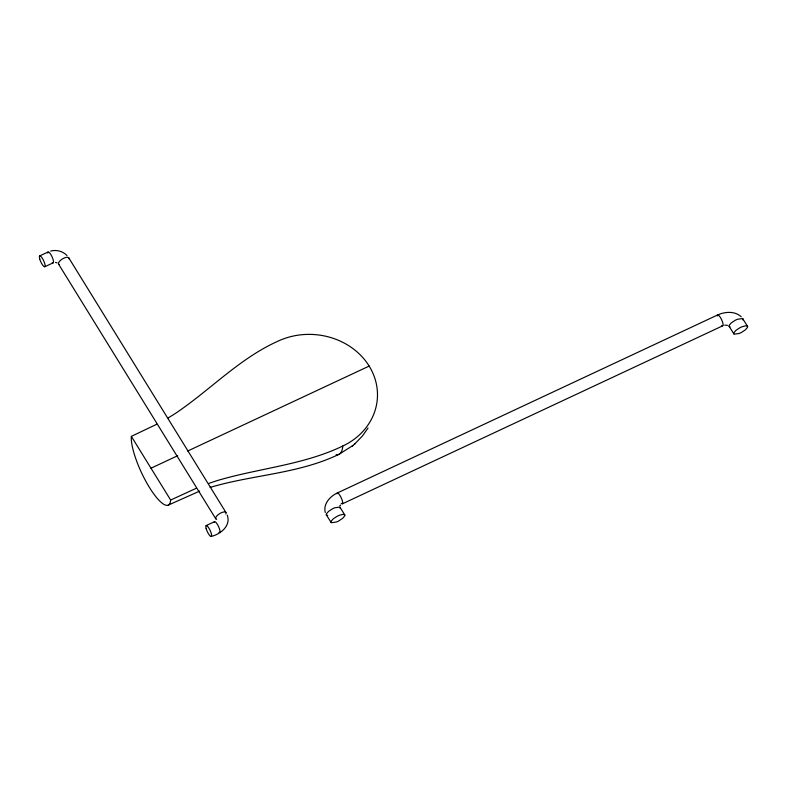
<?xml version="1.0" encoding="UTF-8"?>
<svg xmlns="http://www.w3.org/2000/svg" width="787" height="787" viewBox="0 0 787 787"><rect width="100%" height="100%" fill="white"/><g stroke="black" fill="none" stroke-linecap="round" stroke-linejoin="round"><path stroke-width="1.18" d="M368.021 428.01L362.423 435.998L354.603 444.075M340.092 505.815L340.545 505.126L340.161 505.539M339.197 454.197L352.871 445.531M352.212 446.091L355.252 443.524M156.869 424.193L131.34 436.372A40.747 10.487 64.9 0 0 149.412 487.399A40.747 10.487 64.9 0 0 170.641 500.04L196.386 488.225M39.645 255.942L48.037 252.017M44.849 266.724L53.241 262.799M150.996 468.206L177.705 455.703M187.729 451.01L369.162 366.083A67.121 59.153 4.7 0 1 342.798 446.013A67.121 17.275 64.9 0 1 336.098 454.768M168.231 505.136L199.632 491.127M206.105 525.608L214.497 521.683M211.31 536.4C220.557 534.245 231.24 525.667 227.227 515.111M717.616 314.967L337.21 493.036C330.048 496.331 323.034 504.024 325.257 512.465M342.414 503.818L722.82 325.759M342.798 446.013C303.448 464.94 259.317 468.167 217.901 480.395A233.66 205.928 4.7 0 0 208.663 483.474M338.813 454.394C298.43 473.872 252.529 474.748 210.119 487.409L210.65 487.232M717.764 314.908C725.122 311.613 734.96 310.904 741.236 316.767M50.653 251.063C56.398 249.518 62.901 251.191 67.013 255.539M724.679 325.169L727.611 325.336M327.677 515.475L326.33 514.885A4.535 1.8 -31.7 0 1 326.418 513.862L328.474 511.471L332.203 508.973A10.605 4.201 -31.7 0 1 334.75 507.782L339.836 507.074L344.795 514.914A4.535 1.8 -31.7 0 1 344.706 515.938L342.66 518.328L338.922 520.827A10.605 4.201 -31.7 0 1 336.374 522.017L331.288 522.725L326.33 514.885M55.493 262.425L57.057 262.838M730.051 326.9L729.116 326.349A4.535 1.8 -31.7 0 1 729.195 325.326L731.251 322.936L734.989 320.437A10.605 4.201 -31.7 0 1 737.537 319.247L742.623 318.538L747.571 326.379A4.535 1.8 -31.7 0 1 747.493 327.402L745.437 329.792L741.698 332.291A10.605 4.201 -31.7 0 1 739.16 333.481L734.074 334.19L729.116 326.349M747.571 326.379L745.761 325.798L742.161 326.733A10.605 4.201 -31.7 0 0 739.613 327.923L735.875 330.422L733.828 332.812A4.535 1.8 -31.7 0 0 733.74 333.836M344.795 514.914L342.984 514.334L339.374 515.269A10.605 4.201 -31.7 0 0 336.826 516.469L333.098 518.958L331.042 521.348A4.535 1.8 -31.7 0 0 330.953 522.371M68.764 257.831L225.967 512.524M58.553 264.107L215.756 518.79M131.34 436.372L170.641 500.04M340.171 507.418A4.535 1.8 -31.7 0 1 340.082 508.451M336.925 493.744A5.991 1.544 64.9 0 1 341.391 498.171A5.991 1.544 64.9 0 1 341.204 503.346M717.321 315.951A5.991 1.544 64.9 0 1 721.561 319.581A5.991 1.544 64.9 0 1 721.866 325.503M742.948 318.883A4.535 1.8 -31.7 0 1 742.869 319.916M47.741 253.001A5.991 1.544 64.9 0 1 51.981 256.631A5.991 1.544 64.9 0 1 52.286 262.553M59.438 264.658A5.991 2.371 -31.7 0 1 62.35 258.982A5.991 2.371 -31.7 0 1 68.862 258.775M216.651 519.341A5.991 2.371 -31.7 0 1 220.045 513.38A5.991 2.371 -31.7 0 1 225.839 514.078M214.212 522.391A5.991 1.544 64.9 0 1 218.422 526.257A5.991 1.544 64.9 0 1 218.973 532.386M369.162 366.083A67.121 59.153 4.7 0 0 278.057 341.145C239.661 358.331 210.601 389.595 176.229 412.89A233.66 205.928 4.7 0 1 168.182 417.897M39.694 258.913A5.991 1.544 64.9 0 0 44.711 266.793A5.991 1.544 64.9 0 0 42.35 258.293A5.991 1.544 64.9 0 0 39.694 258.913M206.145 528.589A5.991 1.544 64.9 0 0 211.162 536.459A5.991 1.544 64.9 0 0 208.801 527.969A5.991 1.544 64.9 0 0 206.145 528.589"/></g></svg>
